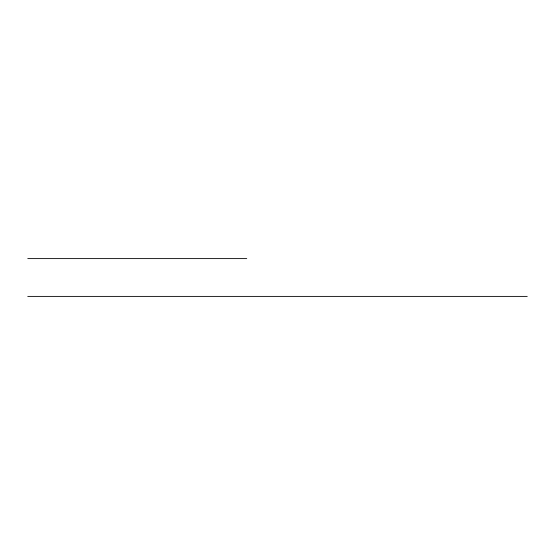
<?xml version="1.0" encoding="UTF-8"?>
<svg xmlns="http://www.w3.org/2000/svg" width="555" height="555" viewBox="0 0 555 555"><rect width="100%" height="100%" fill="white"/><g stroke="black" fill="none" stroke-linecap="round" stroke-linejoin="round"><path stroke-width="0.83" d="M27.764 258.602L246.753 258.602M27.75 296.398L527.25 296.398"/></g></svg>
